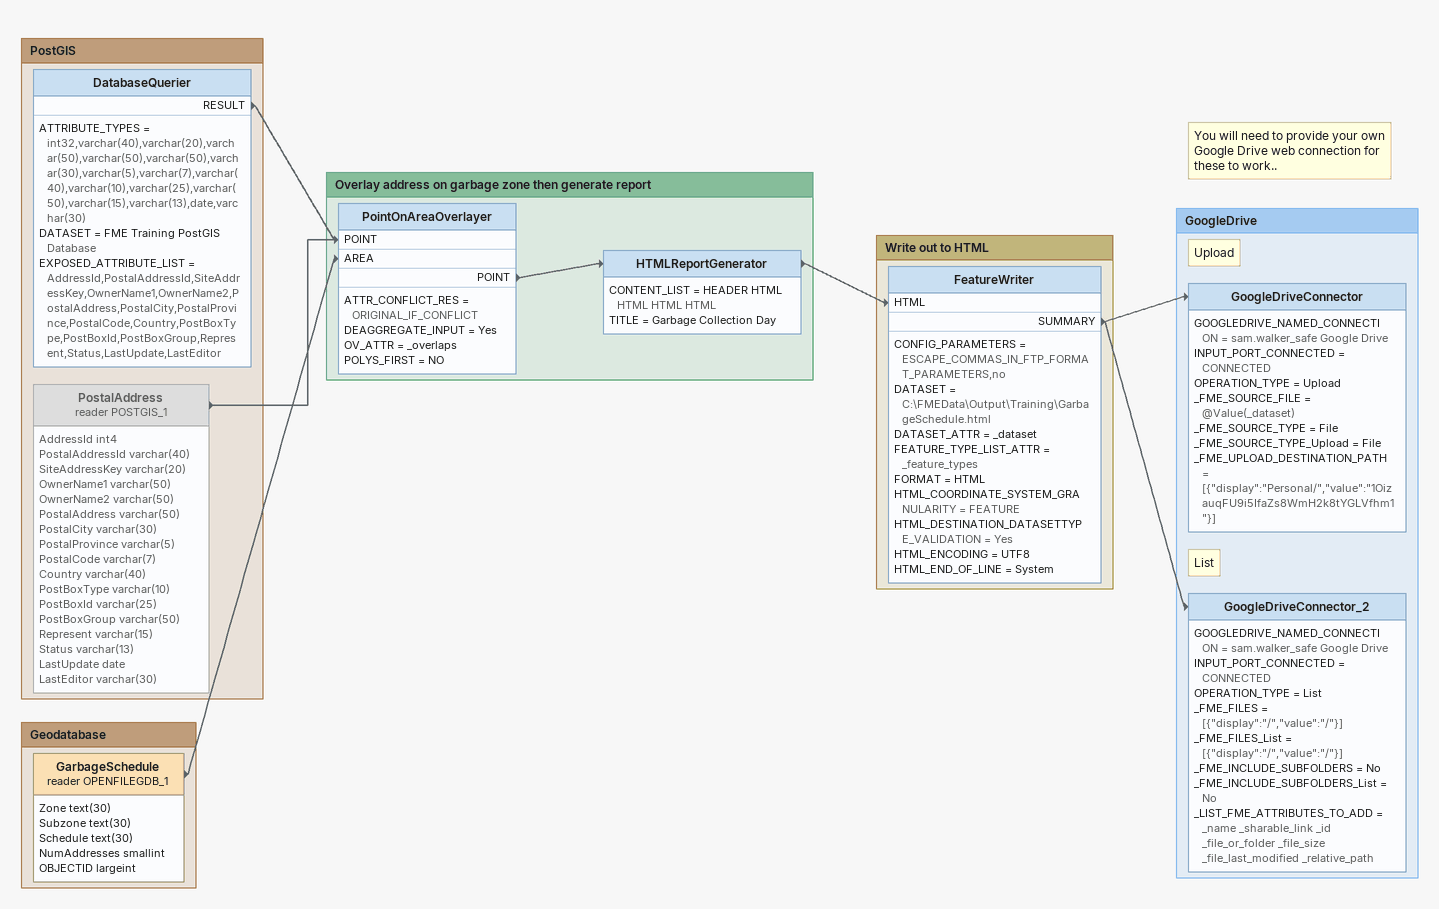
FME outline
Note: You will need to provide your own Google Drive web connection for these to work..

Bookmark: PostGIS
DatabaseQuerier
    ATTRIBUTE_TYPES = int32,varchar(40),varchar(20),varchar(50),varchar(50),varchar(50),varchar(30),varchar(5),varchar(7),varchar(40),varchar(10),varchar(25),varchar(50),varchar(15),varchar(13),date,varchar(30)
    DATASET = FME Training PostGIS Database
    EXPOSED_ATTRIBUTE_LIST = AddressId,PostalAddressId,SiteAddressKey,OwnerName1,OwnerName2,PostalAddress,PostalCity,PostalProvince,PostalCode,Country,PostBoxType,PostBoxId,PostBoxGroup,Represent,Status,LastUpdate,LastEditor
    RESULT -> PointOnAreaOverlayer [POINT]
PostalAddress (reader POSTGIS_1) [off]
    attributes: AddressId int4, PostalAddressId varchar(40), SiteAddressKey varchar(20), OwnerName1 varchar(50), OwnerName2 varchar(50), PostalAddress varchar(50), PostalCity varchar(30), PostalProvince varchar(5), PostalCode varchar(7), Country varchar(40), PostBoxType varchar(10), PostBoxId varchar(25), PostBoxGroup varchar(50), Represent varchar(15), Status varchar(13), LastUpdate date, LastEditor varchar(30)
    -> PointOnAreaOverlayer [POINT]

Bookmark: Geodatabase
GarbageSchedule (reader OPENFILEGDB_1)
    attributes: Zone text(30), Subzone text(30), Schedule text(30), NumAddresses smallint, OBJECTID largeint
    -> PointOnAreaOverlayer [AREA]

Bookmark: Overlay address on garbage zone then generate report
PointOnAreaOverlayer
    ATTR_CONFLICT_RES = ORIGINAL_IF_CONFLICT
    DEAGGREGATE_INPUT = Yes
    OV_ATTR = _overlaps
    POLYS_FIRST = NO
    POINT -> HTMLReportGenerator
HTMLReportGenerator
    CONTENT_LIST = HEADER HTML HTML HTML HTML
    TITLE = Garbage Collection Day
    -> FeatureWriter [HTML]

Bookmark: Write out to HTML
FeatureWriter
    CONFIG_PARAMETERS = ESCAPE_COMMAS_IN_FTP_FORMAT_PARAMETERS,no
    DATASET = C:\FMEData\Output\Training\GarbageSchedule.html
    DATASET_ATTR = _dataset
    FEATURE_TYPE_LIST_ATTR = _feature_types
    FORMAT = HTML
    HTML_COORDINATE_SYSTEM_GRANULARITY = FEATURE
    HTML_DESTINATION_DATASETTYPE_VALIDATION = Yes
    HTML_ENCODING = UTF8
    HTML_END_OF_LINE = System
    SUMMARY -> GoogleDriveConnector
    SUMMARY -> GoogleDriveConnector_2

Bookmark: GoogleDrive
Note: Upload
GoogleDriveConnector
    GOOGLEDRIVE_NAMED_CONNECTION = sam.walker_safe Google Drive
    INPUT_PORT_CONNECTED = CONNECTED
    OPERATION_TYPE = Upload
    _FME_SOURCE_FILE = @Value(_dataset)
    _FME_SOURCE_TYPE = File
    _FME_SOURCE_TYPE_Upload = File
    _FME_UPLOAD_DESTINATION_PATH = [{"display":"Personal/","value":"1OizauqFU9i5IfaZs8WmH2k8tYGLVfhm1"}]
Note: List
GoogleDriveConnector_2
    GOOGLEDRIVE_NAMED_CONNECTION = sam.walker_safe Google Drive
    INPUT_PORT_CONNECTED = CONNECTED
    OPERATION_TYPE = List
    _FME_FILES = [{"display":"/","value":"/"}]
    _FME_FILES_List = [{"display":"/","value":"/"}]
    _FME_INCLUDE_SUBFOLDERS = No
    _FME_INCLUDE_SUBFOLDERS_List = No
    _LIST_FME_ATTRIBUTES_TO_ADD = _name _sharable_link _id _file_or_folder _file_size _file_last_modified _relative_path
